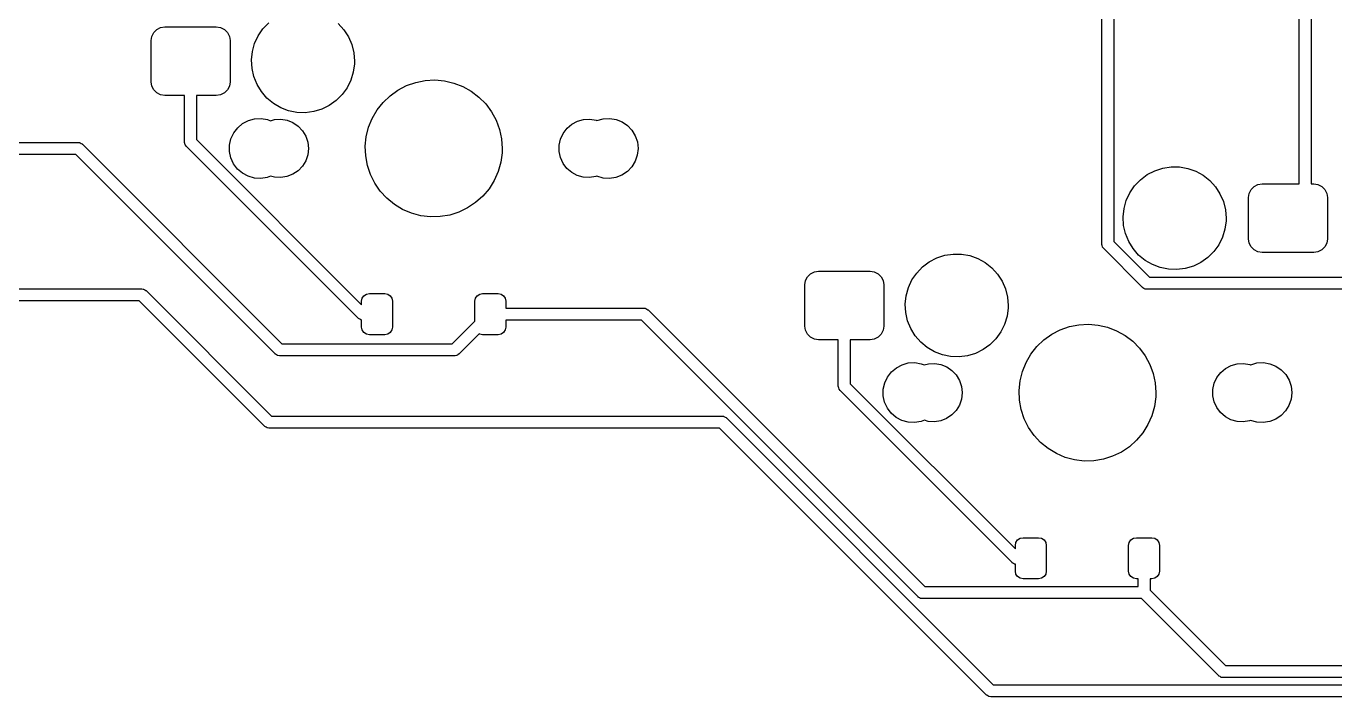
# Model space of a CAD drawing. Extents: x 50 to 376, y -141 to -43.
# Drawn here: x 299.52 to 337.65, y -127.22 to -107.69 of the extents above; entities that cross this region are included whole.
import ezdxf

# ---------------------------------------------------------------- set-up
doc = ezdxf.new("R2010")
doc.units = 0
doc.layers.add('BLACK', color=7, linetype='CONTINUOUS')

msp = doc.modelspace()

# ---------------------------------------------------------------- linework, layer by layer
at = {"layer": 'BLACK', "linetype": 'CONTINUOUS'}
for p, q in [((336.969, -98.768), (336.969, -112.284)), ((336.619, -112.284), (336.619, -98.8405)), ((330.861, -114.037), (330.861, -105.297)), ((331.211, -105.267), (331.211, -113.965)), ((303.181, -107.988), (303.238, -107.877)), ((303.238, -107.877), (303.326, -107.788)), ((303.326, -107.788), (303.438, -107.732)), ((303.438, -107.732), (303.561, -107.712)), ((303.561, -107.712), (305.061, -107.712)), ((305.061, -107.712), (305.185, -107.732)), ((305.185, -107.732), (305.296, -107.788)), ((305.296, -107.788), (305.385, -107.877)), ((305.385, -107.877), (305.442, -107.988)), ((306.282, -107.971), (306.42, -107.768)), ((306.42, -107.768), (306.59, -107.59)), ((308.609, -107.615), (308.775, -107.797)), ((308.775, -107.797), (308.908, -108.003)), ((303.161, -108.112), (303.181, -107.988)), ((303.161, -109.312), (303.161, -108.112)), ((305.442, -107.988), (305.461, -108.112)), ((305.461, -108.112), (305.461, -109.312)), ((306.113, -108.431), (306.178, -108.194)), ((306.178, -108.194), (306.282, -107.971)), ((308.908, -108.003), (309.006, -108.229)), ((309.006, -108.229), (309.066, -108.467)), ((306.087, -108.675), (306.113, -108.431)), ((306.101, -108.921), (306.087, -108.675)), ((309.066, -108.467), (309.086, -108.712)), ((306.155, -109.161), (306.101, -108.921)), ((309.052, -109.029), (308.981, -109.264)), ((309.084, -108.785), (309.052, -109.029)), ((309.086, -108.712), (309.084, -108.785)), ((303.181, -109.436), (303.161, -109.312)), ((303.238, -109.547), (303.181, -109.436)), ((305.442, -109.436), (305.385, -109.547)), ((305.461, -109.312), (305.442, -109.436)), ((306.247, -109.388), (306.155, -109.161)), ((306.376, -109.598), (306.247, -109.388)), ((308.981, -109.264), (308.872, -109.485)), ((310.354, -109.552), (310.604, -109.422)), ((310.604, -109.422), (310.87, -109.329)), ((310.87, -109.329), (311.146, -109.274)), ((311.146, -109.274), (311.428, -109.258)), ((311.428, -109.258), (311.708, -109.283)), ((311.708, -109.283), (311.982, -109.346)), ((311.982, -109.346), (312.245, -109.448)), ((303.326, -109.636), (303.238, -109.547)), ((303.438, -109.692), (303.326, -109.636)), ((303.561, -109.712), (303.438, -109.692)), ((304.136, -109.712), (303.561, -109.712)), ((304.136, -111.066), (304.136, -109.712)), ((305.061, -109.712), (304.486, -109.712)), ((304.486, -109.712), (304.486, -110.993)), ((305.185, -109.692), (305.061, -109.712)), ((305.296, -109.636), (305.185, -109.692)), ((305.385, -109.547), (305.296, -109.636)), ((306.537, -109.784), (306.376, -109.598)), ((306.726, -109.941), (306.537, -109.784)), ((308.729, -109.684), (308.554, -109.858)), ((308.872, -109.485), (308.729, -109.684)), ((309.921, -109.91), (310.125, -109.716)), ((310.125, -109.716), (310.354, -109.552)), ((312.245, -109.448), (312.491, -109.585)), ((312.491, -109.585), (312.715, -109.756)), ((312.715, -109.756), (312.912, -109.957)), ((306.938, -110.065), (306.726, -109.941)), ((307.168, -110.152), (306.938, -110.065)), ((307.409, -110.201), (307.168, -110.152)), ((307.654, -110.21), (307.409, -110.201)), ((307.898, -110.179), (307.654, -110.21)), ((308.134, -110.109), (307.898, -110.179)), ((308.354, -110), (308.134, -110.109)), ((308.554, -109.858), (308.354, -110)), ((309.606, -110.375), (309.747, -110.131)), ((309.747, -110.131), (309.921, -109.91)), ((312.912, -109.957), (313.08, -110.184)), ((313.08, -110.184), (313.213, -110.431)), ((305.683, -110.649), (305.827, -110.527)), ((305.827, -110.527), (305.994, -110.438)), ((305.994, -110.438), (306.176, -110.388)), ((306.176, -110.388), (306.365, -110.378)), ((306.365, -110.378), (306.552, -110.409)), ((306.552, -110.409), (306.642, -110.445)), ((306.642, -110.445), (306.76, -110.413)), ((306.76, -110.413), (306.944, -110.403)), ((306.944, -110.403), (307.125, -110.433)), ((307.125, -110.433), (307.295, -110.501)), ((307.295, -110.501), (307.447, -110.605)), ((309.5, -110.636), (309.606, -110.375)), ((313.213, -110.431), (313.311, -110.696)), ((315.281, -110.666), (315.421, -110.547)), ((315.421, -110.547), (315.583, -110.462)), ((315.583, -110.462), (315.76, -110.413)), ((315.76, -110.413), (315.944, -110.403)), ((315.944, -110.403), (316.125, -110.433)), ((316.125, -110.433), (316.147, -110.442)), ((316.147, -110.442), (316.154, -110.438)), ((316.154, -110.438), (316.336, -110.388)), ((316.336, -110.388), (316.525, -110.378)), ((316.525, -110.378), (316.712, -110.409)), ((316.712, -110.409), (316.887, -110.479)), ((316.887, -110.479), (317.043, -110.586)), ((317.043, -110.586), (317.173, -110.723)), ((305.447, -111.154), (305.488, -110.97)), ((305.488, -110.97), (305.568, -110.799)), ((305.568, -110.799), (305.683, -110.649)), ((307.447, -110.605), (307.573, -110.738)), ((307.573, -110.738), (307.668, -110.895)), ((307.668, -110.895), (307.726, -111.069)), ((309.403, -111.189), (309.432, -110.909)), ((309.432, -110.909), (309.5, -110.636)), ((313.311, -110.696), (313.37, -110.971)), ((313.37, -110.971), (313.39, -111.252)), ((315.092, -110.978), (315.169, -110.812)), ((315.169, -110.812), (315.281, -110.666)), ((317.173, -110.723), (317.271, -110.885)), ((317.271, -110.885), (317.331, -111.064)), ((294.446, -111.077), (301.036, -111.077)), ((301.036, -111.077), (301.08, -111.082)), ((301.08, -111.082), (301.084, -111.085)), ((301.084, -111.085), (301.089, -111.085)), ((301.089, -111.085), (301.121, -111.104)), ((301.121, -111.104), (301.154, -111.122)), ((301.154, -111.122), (301.156, -111.126)), ((301.156, -111.126), (301.16, -111.128)), ((301.16, -111.128), (306.971, -116.939)), ((304.137, -111.07), (304.136, -111.066)), ((304.136, -111.075), (304.137, -111.07)), ((304.147, -111.111), (304.136, -111.075)), ((304.156, -111.147), (304.147, -111.111)), ((304.159, -111.15), (304.156, -111.147)), ((304.161, -111.155), (304.159, -111.15)), ((304.187, -111.19), (304.161, -111.155)), ((309.2, -116.202), (304.187, -111.19)), ((304.486, -110.993), (309.296, -115.803)), ((305.446, -111.343), (305.447, -111.154)), ((305.486, -111.528), (305.446, -111.343)), ((307.746, -111.258), (307.725, -111.44)), ((307.726, -111.069), (307.746, -111.252)), ((307.746, -111.252), (307.746, -111.258)), ((309.414, -111.471), (309.403, -111.189)), ((313.39, -111.252), (313.386, -111.377)), ((315.051, -111.157), (315.092, -110.978)), ((315.051, -111.341), (315.051, -111.157)), ((315.09, -111.52), (315.051, -111.341)), ((317.351, -111.258), (317.329, -111.446)), ((317.331, -111.064), (317.351, -111.252)), ((317.351, -111.252), (317.351, -111.258)), ((300.964, -111.427), (294.446, -111.427)), ((306.774, -117.237), (300.964, -111.427)), ((305.565, -111.7), (305.486, -111.528)), ((305.678, -111.851), (305.565, -111.7)), ((307.665, -111.614), (307.57, -111.771)), ((307.725, -111.44), (307.665, -111.614)), ((309.465, -111.748), (309.414, -111.471)), ((313.349, -111.656), (313.272, -111.927)), ((313.386, -111.377), (313.349, -111.656)), ((315.166, -111.687), (315.09, -111.52)), ((315.277, -111.834), (315.166, -111.687)), ((317.268, -111.625), (317.169, -111.786)), ((317.329, -111.446), (317.268, -111.625)), ((305.822, -111.974), (305.678, -111.851)), ((305.988, -112.063), (305.822, -111.974)), ((306.17, -112.115), (305.988, -112.063)), ((306.359, -112.126), (306.17, -112.115)), ((306.546, -112.096), (306.359, -112.126)), ((306.643, -112.058), (306.546, -112.096)), ((306.754, -112.09), (306.643, -112.058)), ((306.938, -112.101), (306.754, -112.09)), ((307.119, -112.072), (306.938, -112.101)), ((307.29, -112.005), (307.119, -112.072)), ((307.443, -111.903), (307.29, -112.005)), ((307.57, -111.771), (307.443, -111.903)), ((309.554, -112.015), (309.465, -111.748)), ((309.68, -112.267), (309.554, -112.015)), ((313.272, -111.927), (313.158, -112.185)), ((315.416, -111.953), (315.277, -111.834)), ((315.578, -112.04), (315.416, -111.953)), ((315.754, -112.09), (315.578, -112.04)), ((315.938, -112.101), (315.754, -112.09)), ((316.119, -112.072), (315.938, -112.101)), ((316.146, -112.062), (316.119, -112.072)), ((316.148, -112.063), (316.146, -112.062)), ((316.33, -112.115), (316.148, -112.063)), ((316.519, -112.126), (316.33, -112.115)), ((316.706, -112.096), (316.519, -112.126)), ((316.882, -112.027), (316.706, -112.096)), ((317.039, -111.922), (316.882, -112.027)), ((317.169, -111.786), (317.039, -111.922)), ((331.99, -112.162), (332.187, -112.015)), ((332.187, -112.015), (332.405, -111.901)), ((332.405, -111.901), (332.639, -111.825)), ((332.639, -111.825), (332.882, -111.788)), ((332.882, -111.788), (333.127, -111.791)), ((333.127, -111.791), (333.369, -111.834)), ((333.369, -111.834), (333.601, -111.916)), ((333.601, -111.916), (333.816, -112.035)), ((333.816, -112.035), (334.009, -112.187)), ((309.84, -112.499), (309.68, -112.267)), ((313.009, -112.424), (312.828, -112.64)), ((313.158, -112.185), (313.009, -112.424)), ((331.682, -112.543), (331.82, -112.34)), ((331.82, -112.34), (331.99, -112.162)), ((334.009, -112.187), (334.175, -112.369)), ((334.175, -112.369), (334.308, -112.575)), ((335.158, -112.56), (335.215, -112.449)), ((335.215, -112.449), (335.303, -112.36)), ((335.303, -112.36), (335.415, -112.304)), ((335.415, -112.304), (335.538, -112.284)), ((335.538, -112.284), (336.619, -112.284)), ((336.969, -112.284), (337.038, -112.284)), ((337.038, -112.284), (337.162, -112.304)), ((337.162, -112.304), (337.273, -112.36)), ((337.273, -112.36), (337.362, -112.449)), ((337.362, -112.449), (337.419, -112.56)), ((310.031, -112.705), (309.84, -112.499)), ((310.25, -112.883), (310.031, -112.705)), ((312.618, -112.827), (312.384, -112.984)), ((312.828, -112.64), (312.618, -112.827)), ((331.513, -113.003), (331.578, -112.766)), ((331.578, -112.766), (331.682, -112.543)), ((334.308, -112.575), (334.406, -112.801)), ((334.406, -112.801), (334.466, -113.039)), ((335.138, -112.684), (335.158, -112.56)), ((335.138, -113.884), (335.138, -112.684)), ((337.419, -112.56), (337.438, -112.684)), ((337.438, -112.684), (337.438, -113.884)), ((310.491, -113.029), (310.25, -112.883)), ((310.75, -113.138), (310.491, -113.029)), ((311.023, -113.211), (310.75, -113.138)), ((311.302, -113.244), (311.023, -113.211)), ((311.584, -113.237), (311.302, -113.244)), ((311.862, -113.191), (311.584, -113.237)), ((312.13, -113.106), (311.862, -113.191)), ((312.384, -112.984), (312.13, -113.106)), ((331.487, -113.247), (331.513, -113.003)), ((331.501, -113.493), (331.487, -113.247)), ((334.466, -113.039), (334.486, -113.284)), ((331.555, -113.733), (331.501, -113.493)), ((334.452, -113.601), (334.381, -113.836)), ((334.484, -113.357), (334.452, -113.601)), ((334.486, -113.284), (334.484, -113.357)), ((331.211, -113.965), (332.25, -115.004)), ((331.647, -113.96), (331.555, -113.733)), ((331.776, -114.17), (331.647, -113.96)), ((334.381, -113.836), (334.272, -114.057)), ((335.158, -114.008), (335.138, -113.884)), ((335.215, -114.119), (335.158, -114.008)), ((337.419, -114.008), (337.362, -114.119)), ((337.438, -113.884), (337.419, -114.008)), ((326.055, -114.441), (326.289, -114.365)), ((326.289, -114.365), (326.532, -114.328)), ((326.532, -114.328), (326.777, -114.331)), ((326.777, -114.331), (327.019, -114.374)), ((327.019, -114.374), (327.251, -114.456)), ((330.862, -114.042), (330.861, -114.037)), ((330.861, -114.046), (330.862, -114.042)), ((330.872, -114.082), (330.861, -114.046)), ((330.881, -114.118), (330.872, -114.082)), ((330.884, -114.122), (330.881, -114.118)), ((330.885, -114.126), (330.884, -114.122)), ((330.912, -114.161), (330.885, -114.126)), ((332.054, -115.303), (330.912, -114.161)), ((331.937, -114.356), (331.776, -114.17)), ((332.126, -114.513), (331.937, -114.356)), ((334.129, -114.256), (333.954, -114.43)), ((334.272, -114.057), (334.129, -114.256)), ((335.303, -114.208), (335.215, -114.119)), ((335.415, -114.264), (335.303, -114.208)), ((335.538, -114.284), (335.415, -114.264)), ((337.038, -114.284), (335.538, -114.284)), ((337.162, -114.264), (337.038, -114.284)), ((337.273, -114.208), (337.162, -114.264)), ((337.362, -114.119), (337.273, -114.208)), ((325.47, -114.88), (325.64, -114.702)), ((325.64, -114.702), (325.837, -114.555)), ((325.837, -114.555), (326.055, -114.441)), ((327.251, -114.456), (327.466, -114.575)), ((327.466, -114.575), (327.659, -114.727)), ((327.659, -114.727), (327.825, -114.909)), ((332.338, -114.637), (332.126, -114.513)), ((332.568, -114.724), (332.338, -114.637)), ((332.809, -114.773), (332.568, -114.724)), ((333.054, -114.782), (332.809, -114.773)), ((333.298, -114.751), (333.054, -114.782)), ((333.534, -114.681), (333.298, -114.751)), ((333.754, -114.572), (333.534, -114.681)), ((333.954, -114.43), (333.754, -114.572)), ((322.211, -115.224), (322.231, -115.1)), ((322.231, -115.1), (322.288, -114.989)), ((322.288, -114.989), (322.376, -114.9)), ((322.376, -114.9), (322.488, -114.844)), ((322.488, -114.844), (322.611, -114.824)), ((322.611, -114.824), (324.111, -114.824)), ((324.111, -114.824), (324.235, -114.844)), ((324.235, -114.844), (324.346, -114.9)), ((324.346, -114.9), (324.435, -114.989)), ((324.435, -114.989), (324.492, -115.1)), ((324.492, -115.1), (324.511, -115.224)), ((325.228, -115.306), (325.332, -115.083)), ((325.332, -115.083), (325.47, -114.88)), ((327.825, -114.909), (327.958, -115.115)), ((327.958, -115.115), (328.056, -115.341)), ((332.25, -115.004), (342.321, -115.004)), ((283.312, -115.342), (302.89, -115.342)), ((302.89, -115.342), (302.933, -115.348)), ((302.933, -115.348), (302.937, -115.35)), ((302.937, -115.35), (302.942, -115.35)), ((302.942, -115.35), (302.974, -115.37)), ((302.974, -115.37), (303.007, -115.387)), ((303.007, -115.387), (303.009, -115.391)), ((303.009, -115.391), (303.013, -115.393)), ((303.013, -115.393), (306.667, -119.047)), ((309.313, -115.617), (309.362, -115.544)), ((309.362, -115.544), (309.435, -115.495)), ((309.435, -115.495), (309.521, -115.478)), ((309.521, -115.478), (309.971, -115.478)), ((309.971, -115.478), (310.057, -115.495)), ((310.057, -115.495), (310.13, -115.544)), ((310.13, -115.544), (310.179, -115.617)), ((312.613, -115.617), (312.662, -115.544)), ((312.662, -115.544), (312.735, -115.495)), ((312.735, -115.495), (312.821, -115.478)), ((312.821, -115.478), (313.271, -115.478)), ((313.271, -115.478), (313.357, -115.495)), ((313.357, -115.495), (313.43, -115.544)), ((313.43, -115.544), (313.479, -115.617)), ((322.211, -116.424), (322.211, -115.224)), ((324.511, -115.224), (324.511, -116.424)), ((325.137, -115.787), (325.163, -115.543)), ((325.163, -115.543), (325.228, -115.306)), ((328.056, -115.341), (328.116, -115.579)), ((332.058, -115.305), (332.054, -115.303)), ((332.061, -115.309), (332.058, -115.305)), ((332.093, -115.327), (332.061, -115.309)), ((332.125, -115.346), (332.093, -115.327)), ((332.13, -115.346), (332.125, -115.346)), ((332.134, -115.349), (332.13, -115.346)), ((332.178, -115.354), (332.134, -115.349)), ((342.393, -115.354), (332.178, -115.354)), ((302.817, -115.692), (283.384, -115.692)), ((306.471, -119.346), (302.817, -115.692)), ((309.296, -115.703), (309.313, -115.617)), ((309.296, -115.803), (309.296, -115.703)), ((310.179, -115.617), (310.196, -115.703)), ((310.196, -115.703), (310.196, -116.453)), ((312.596, -115.703), (312.613, -115.617)), ((312.596, -116.281), (312.596, -115.703)), ((313.479, -115.617), (313.496, -115.703)), ((313.496, -115.703), (313.496, -115.903)), ((313.496, -115.903), (317.521, -115.903)), ((317.521, -115.903), (317.564, -115.908)), ((317.564, -115.908), (317.568, -115.911)), ((317.568, -115.911), (317.573, -115.911)), ((317.573, -115.911), (317.605, -115.93)), ((325.151, -116.033), (325.137, -115.787)), ((328.134, -115.897), (328.102, -116.141)), ((328.116, -115.579), (328.136, -115.824)), ((328.136, -115.824), (328.134, -115.897)), ((309.204, -116.204), (309.2, -116.202)), ((309.206, -116.208), (309.204, -116.204)), ((309.239, -116.226), (309.206, -116.208)), ((309.271, -116.245), (309.239, -116.226)), ((309.276, -116.245), (309.271, -116.245)), ((309.28, -116.248), (309.276, -116.245)), ((309.296, -116.25), (309.28, -116.248)), ((309.296, -116.453), (309.296, -116.25)), ((311.938, -116.939), (312.596, -116.281)), ((317.448, -116.253), (313.496, -116.253)), ((313.496, -116.253), (313.496, -116.453)), ((325.509, -124.314), (317.448, -116.253)), ((317.605, -115.93), (317.638, -115.948)), ((317.638, -115.948), (317.64, -115.952)), ((317.64, -115.952), (317.644, -115.954)), ((317.644, -115.954), (325.705, -124.015)), ((325.205, -116.273), (325.151, -116.033)), ((325.297, -116.5), (325.205, -116.273)), ((328.102, -116.141), (328.031, -116.376)), ((309.313, -116.539), (309.296, -116.453)), ((309.362, -116.612), (309.313, -116.539)), ((309.435, -116.661), (309.362, -116.612)), ((309.521, -116.678), (309.435, -116.661)), ((309.971, -116.678), (309.521, -116.678)), ((310.057, -116.661), (309.971, -116.678)), ((310.13, -116.612), (310.057, -116.661)), ((310.179, -116.539), (310.13, -116.612)), ((310.196, -116.453), (310.179, -116.539)), ((312.721, -116.651), (312.134, -117.237)), ((312.735, -116.661), (312.721, -116.651)), ((312.821, -116.678), (312.735, -116.661)), ((313.271, -116.678), (312.821, -116.678)), ((313.357, -116.661), (313.271, -116.678)), ((313.43, -116.612), (313.357, -116.661)), ((313.479, -116.539), (313.43, -116.612)), ((313.496, -116.453), (313.479, -116.539)), ((322.231, -116.548), (322.211, -116.424)), ((322.288, -116.659), (322.231, -116.548)), ((322.376, -116.748), (322.288, -116.659)), ((324.435, -116.659), (324.346, -116.748)), ((324.492, -116.548), (324.435, -116.659)), ((324.511, -116.424), (324.492, -116.548)), ((325.426, -116.71), (325.297, -116.5)), ((327.922, -116.597), (327.779, -116.796)), ((328.031, -116.376), (327.922, -116.597)), ((329.175, -116.828), (329.404, -116.664)), ((329.404, -116.664), (329.654, -116.534)), ((329.654, -116.534), (329.92, -116.441)), ((329.92, -116.441), (330.196, -116.386)), ((330.196, -116.386), (330.478, -116.37)), ((330.478, -116.37), (330.758, -116.395)), ((330.758, -116.395), (331.032, -116.458)), ((331.032, -116.458), (331.295, -116.56)), ((331.295, -116.56), (331.541, -116.697)), ((306.971, -116.939), (311.938, -116.939)), ((322.488, -116.804), (322.376, -116.748)), ((322.611, -116.824), (322.488, -116.804)), ((323.186, -116.824), (322.611, -116.824)), ((323.186, -118.178), (323.186, -116.824)), ((324.111, -116.824), (323.536, -116.824)), ((323.536, -116.824), (323.536, -118.105)), ((324.235, -116.804), (324.111, -116.824)), ((324.346, -116.748), (324.235, -116.804)), ((325.587, -116.896), (325.426, -116.71)), ((325.776, -117.053), (325.587, -116.896)), ((325.988, -117.177), (325.776, -117.053)), ((327.604, -116.97), (327.404, -117.112)), ((327.779, -116.796), (327.604, -116.97)), ((328.797, -117.243), (328.971, -117.022)), ((328.971, -117.022), (329.175, -116.828)), ((331.541, -116.697), (331.765, -116.868)), ((331.765, -116.868), (331.962, -117.069)), ((331.962, -117.069), (332.13, -117.296)), ((306.778, -117.24), (306.774, -117.237)), ((306.781, -117.244), (306.778, -117.24)), ((306.814, -117.261), (306.781, -117.244)), ((306.846, -117.281), (306.814, -117.261)), ((306.851, -117.281), (306.846, -117.281)), ((306.855, -117.283), (306.851, -117.281)), ((306.898, -117.289), (306.855, -117.283)), ((312.01, -117.289), (306.898, -117.289)), ((312.015, -117.288), (312.01, -117.289)), ((312.02, -117.288), (312.015, -117.288)), ((312.055, -117.278), (312.02, -117.288)), ((312.092, -117.269), (312.055, -117.278)), ((312.095, -117.266), (312.092, -117.269)), ((312.1, -117.264), (312.095, -117.266)), ((312.134, -117.237), (312.1, -117.264)), ((326.218, -117.264), (325.988, -117.177)), ((326.459, -117.313), (326.218, -117.264)), ((326.704, -117.322), (326.459, -117.313)), ((326.948, -117.291), (326.704, -117.322)), ((327.184, -117.221), (326.948, -117.291)), ((327.404, -117.112), (327.184, -117.221)), ((328.656, -117.487), (328.797, -117.243)), ((332.13, -117.296), (332.263, -117.543)), ((324.618, -117.911), (324.733, -117.761)), ((324.733, -117.761), (324.877, -117.639)), ((324.877, -117.639), (325.044, -117.55)), ((325.044, -117.55), (325.226, -117.5)), ((325.226, -117.5), (325.415, -117.49)), ((325.415, -117.49), (325.602, -117.521)), ((325.602, -117.521), (325.692, -117.557)), ((325.692, -117.557), (325.81, -117.525)), ((325.81, -117.525), (325.994, -117.515)), ((325.994, -117.515), (326.175, -117.545)), ((326.175, -117.545), (326.345, -117.613)), ((326.345, -117.613), (326.497, -117.717)), ((326.497, -117.717), (326.623, -117.85)), ((328.482, -118.021), (328.55, -117.748)), ((328.55, -117.748), (328.656, -117.487)), ((332.263, -117.543), (332.361, -117.808)), ((332.361, -117.808), (332.42, -118.083)), ((334.219, -117.924), (334.331, -117.778)), ((334.331, -117.778), (334.471, -117.659)), ((334.471, -117.659), (334.633, -117.574)), ((334.633, -117.574), (334.81, -117.525)), ((334.81, -117.525), (334.994, -117.515)), ((334.994, -117.515), (335.175, -117.545)), ((335.175, -117.545), (335.197, -117.554)), ((335.197, -117.554), (335.204, -117.55)), ((335.204, -117.55), (335.386, -117.5)), ((335.386, -117.5), (335.575, -117.49)), ((335.575, -117.49), (335.762, -117.521)), ((335.762, -117.521), (335.937, -117.591)), ((335.937, -117.591), (336.093, -117.698)), ((336.093, -117.698), (336.223, -117.835)), ((336.223, -117.835), (336.321, -117.997)), ((323.187, -118.182), (323.186, -118.178)), ((323.186, -118.187), (323.187, -118.182)), ((323.197, -118.223), (323.186, -118.187)), ((323.536, -118.105), (328.346, -122.915)), ((324.497, -118.266), (324.538, -118.082)), ((324.538, -118.082), (324.618, -117.911)), ((326.623, -117.85), (326.718, -118.007)), ((326.718, -118.007), (326.776, -118.181)), ((326.776, -118.181), (326.796, -118.364)), ((328.453, -118.301), (328.482, -118.021)), ((332.42, -118.083), (332.44, -118.364)), ((334.101, -118.269), (334.142, -118.09)), ((334.142, -118.09), (334.219, -117.924)), ((336.321, -117.997), (336.381, -118.176)), ((336.381, -118.176), (336.401, -118.364)), ((323.206, -118.259), (323.197, -118.223)), ((323.209, -118.262), (323.206, -118.259)), ((323.211, -118.267), (323.209, -118.262)), ((323.237, -118.302), (323.211, -118.267)), ((328.25, -123.314), (323.237, -118.302)), ((324.496, -118.455), (324.497, -118.266)), ((324.536, -118.64), (324.496, -118.455)), ((326.775, -118.552), (326.715, -118.726)), ((326.796, -118.37), (326.775, -118.552)), ((326.796, -118.364), (326.796, -118.37)), ((328.464, -118.583), (328.453, -118.301)), ((328.515, -118.86), (328.464, -118.583)), ((332.436, -118.489), (332.399, -118.768)), ((332.44, -118.364), (332.436, -118.489)), ((334.101, -118.453), (334.101, -118.269)), ((334.14, -118.632), (334.101, -118.453)), ((336.379, -118.558), (336.318, -118.737)), ((336.401, -118.37), (336.379, -118.558)), ((336.401, -118.364), (336.401, -118.37)), ((324.615, -118.812), (324.536, -118.64)), ((324.728, -118.963), (324.615, -118.812)), ((324.872, -119.086), (324.728, -118.963)), ((326.62, -118.883), (326.493, -119.015)), ((326.715, -118.726), (326.62, -118.883)), ((328.604, -119.127), (328.515, -118.86)), ((332.399, -118.768), (332.322, -119.039)), ((334.216, -118.799), (334.14, -118.632)), ((334.327, -118.946), (334.216, -118.799)), ((334.466, -119.065), (334.327, -118.946)), ((336.219, -118.898), (336.089, -119.034)), ((336.318, -118.737), (336.219, -118.898)), ((306.475, -119.349), (306.471, -119.346)), ((306.478, -119.353), (306.475, -119.349)), ((306.511, -119.37), (306.478, -119.353)), ((306.667, -119.047), (319.8, -119.047)), ((319.8, -119.047), (319.844, -119.053)), ((319.844, -119.053), (319.848, -119.055)), ((319.848, -119.055), (319.853, -119.056)), ((319.853, -119.056), (319.885, -119.075)), ((319.885, -119.075), (319.918, -119.092)), ((319.918, -119.092), (319.92, -119.096)), ((319.92, -119.096), (319.924, -119.099)), ((319.924, -119.099), (327.7, -126.874)), ((325.038, -119.175), (324.872, -119.086)), ((325.22, -119.227), (325.038, -119.175)), ((325.409, -119.238), (325.22, -119.227)), ((325.596, -119.208), (325.409, -119.238)), ((325.693, -119.17), (325.596, -119.208)), ((325.804, -119.202), (325.693, -119.17)), ((325.988, -119.213), (325.804, -119.202)), ((326.169, -119.184), (325.988, -119.213)), ((326.34, -119.117), (326.169, -119.184)), ((326.493, -119.015), (326.34, -119.117)), ((328.73, -119.379), (328.604, -119.127)), ((332.208, -119.297), (332.059, -119.536)), ((332.322, -119.039), (332.208, -119.297)), ((334.628, -119.152), (334.466, -119.065)), ((334.804, -119.202), (334.628, -119.152)), ((334.988, -119.213), (334.804, -119.202)), ((335.169, -119.184), (334.988, -119.213)), ((335.196, -119.174), (335.169, -119.184)), ((335.198, -119.175), (335.196, -119.174)), ((335.38, -119.227), (335.198, -119.175)), ((335.569, -119.238), (335.38, -119.227)), ((335.756, -119.208), (335.569, -119.238)), ((335.932, -119.139), (335.756, -119.208)), ((336.089, -119.034), (335.932, -119.139)), ((306.543, -119.389), (306.511, -119.37)), ((306.547, -119.39), (306.543, -119.389)), ((306.551, -119.392), (306.547, -119.39)), ((306.595, -119.397), (306.551, -119.392)), ((319.728, -119.397), (306.595, -119.397)), ((327.503, -127.173), (319.728, -119.397)), ((328.89, -119.611), (328.73, -119.379)), ((329.081, -119.817), (328.89, -119.611)), ((332.059, -119.536), (331.878, -119.752)), ((329.3, -119.995), (329.081, -119.817)), ((329.541, -120.141), (329.3, -119.995)), ((331.434, -120.096), (331.18, -120.218)), ((331.668, -119.939), (331.434, -120.096)), ((331.878, -119.752), (331.668, -119.939)), ((329.8, -120.25), (329.541, -120.141)), ((330.073, -120.323), (329.8, -120.25)), ((330.352, -120.356), (330.073, -120.323)), ((330.634, -120.349), (330.352, -120.356)), ((330.912, -120.303), (330.634, -120.349)), ((331.18, -120.218), (330.912, -120.303)), ((328.346, -122.815), (328.363, -122.729)), ((328.363, -122.729), (328.412, -122.656)), ((328.412, -122.656), (328.485, -122.607)), ((328.485, -122.607), (328.571, -122.59)), ((328.571, -122.59), (329.021, -122.59)), ((329.021, -122.59), (329.107, -122.607)), ((329.107, -122.607), (329.18, -122.656)), ((329.18, -122.656), (329.229, -122.729)), ((329.229, -122.729), (329.246, -122.815)), ((331.646, -122.815), (331.663, -122.729)), ((331.663, -122.729), (331.712, -122.656)), ((331.712, -122.656), (331.785, -122.607)), ((331.785, -122.607), (331.871, -122.59)), ((331.871, -122.59), (332.321, -122.59)), ((332.321, -122.59), (332.407, -122.607)), ((332.407, -122.607), (332.48, -122.656)), ((332.48, -122.656), (332.529, -122.729)), ((332.529, -122.729), (332.546, -122.815)), ((328.346, -122.915), (328.346, -122.815)), ((329.246, -122.815), (329.246, -123.565)), ((331.646, -123.565), (331.646, -122.815)), ((332.546, -122.815), (332.546, -123.565)), ((328.254, -123.316), (328.25, -123.314)), ((328.256, -123.32), (328.254, -123.316)), ((328.289, -123.338), (328.256, -123.32)), ((328.321, -123.357), (328.289, -123.338)), ((328.326, -123.357), (328.321, -123.357)), ((328.33, -123.36), (328.326, -123.357)), ((328.346, -123.362), (328.33, -123.36)), ((328.346, -123.565), (328.346, -123.362)), ((328.363, -123.651), (328.346, -123.565)), ((328.412, -123.724), (328.363, -123.651)), ((328.485, -123.773), (328.412, -123.724)), ((328.571, -123.79), (328.485, -123.773)), ((329.021, -123.79), (328.571, -123.79)), ((329.107, -123.773), (329.021, -123.79)), ((329.18, -123.724), (329.107, -123.773)), ((329.229, -123.651), (329.18, -123.724)), ((329.246, -123.565), (329.229, -123.651)), ((331.663, -123.651), (331.646, -123.565)), ((331.712, -123.724), (331.663, -123.651)), ((331.785, -123.773), (331.712, -123.724)), ((331.871, -123.79), (331.785, -123.773)), ((331.921, -123.79), (331.871, -123.79)), ((331.921, -124.015), (331.921, -123.79)), ((332.321, -123.79), (332.271, -123.79)), ((332.271, -123.79), (332.271, -124.118)), ((332.407, -123.773), (332.321, -123.79)), ((332.48, -123.724), (332.407, -123.773)), ((332.529, -123.651), (332.48, -123.724)), ((332.546, -123.565), (332.529, -123.651)), ((325.513, -124.316), (325.509, -124.314)), ((325.516, -124.32), (325.513, -124.316)), ((325.705, -124.015), (331.921, -124.015)), ((332.271, -124.118), (334.468, -126.315)), ((325.549, -124.338), (325.516, -124.32)), ((325.581, -124.357), (325.549, -124.338)), ((325.585, -124.357), (325.581, -124.357)), ((325.589, -124.36), (325.585, -124.357)), ((325.633, -124.365), (325.589, -124.36)), ((332.024, -124.365), (325.633, -124.365)), ((334.272, -126.614), (332.024, -124.365)), ((334.468, -126.315), (350.06, -126.315)), ((327.7, -126.874), (351.023, -126.874)), ((334.276, -126.616), (334.272, -126.614)), ((334.279, -126.62), (334.276, -126.616)), ((334.312, -126.637), (334.279, -126.62)), ((334.343, -126.657), (334.312, -126.637)), ((334.348, -126.657), (334.343, -126.657)), ((334.352, -126.659), (334.348, -126.657)), ((334.396, -126.665), (334.352, -126.659)), ((350.132, -126.665), (334.396, -126.665)), ((327.507, -127.175), (327.503, -127.173)), ((327.51, -127.179), (327.507, -127.175)), ((327.543, -127.197), (327.51, -127.179)), ((327.575, -127.216), (327.543, -127.197)), ((327.579, -127.216), (327.575, -127.216)), ((327.584, -127.219), (327.579, -127.216)), ((327.627, -127.224), (327.584, -127.219)), ((351.096, -127.224), (327.627, -127.224))]:
    msp.add_line(p, q, dxfattribs=at)

doc.saveas('drawing.dxf')
